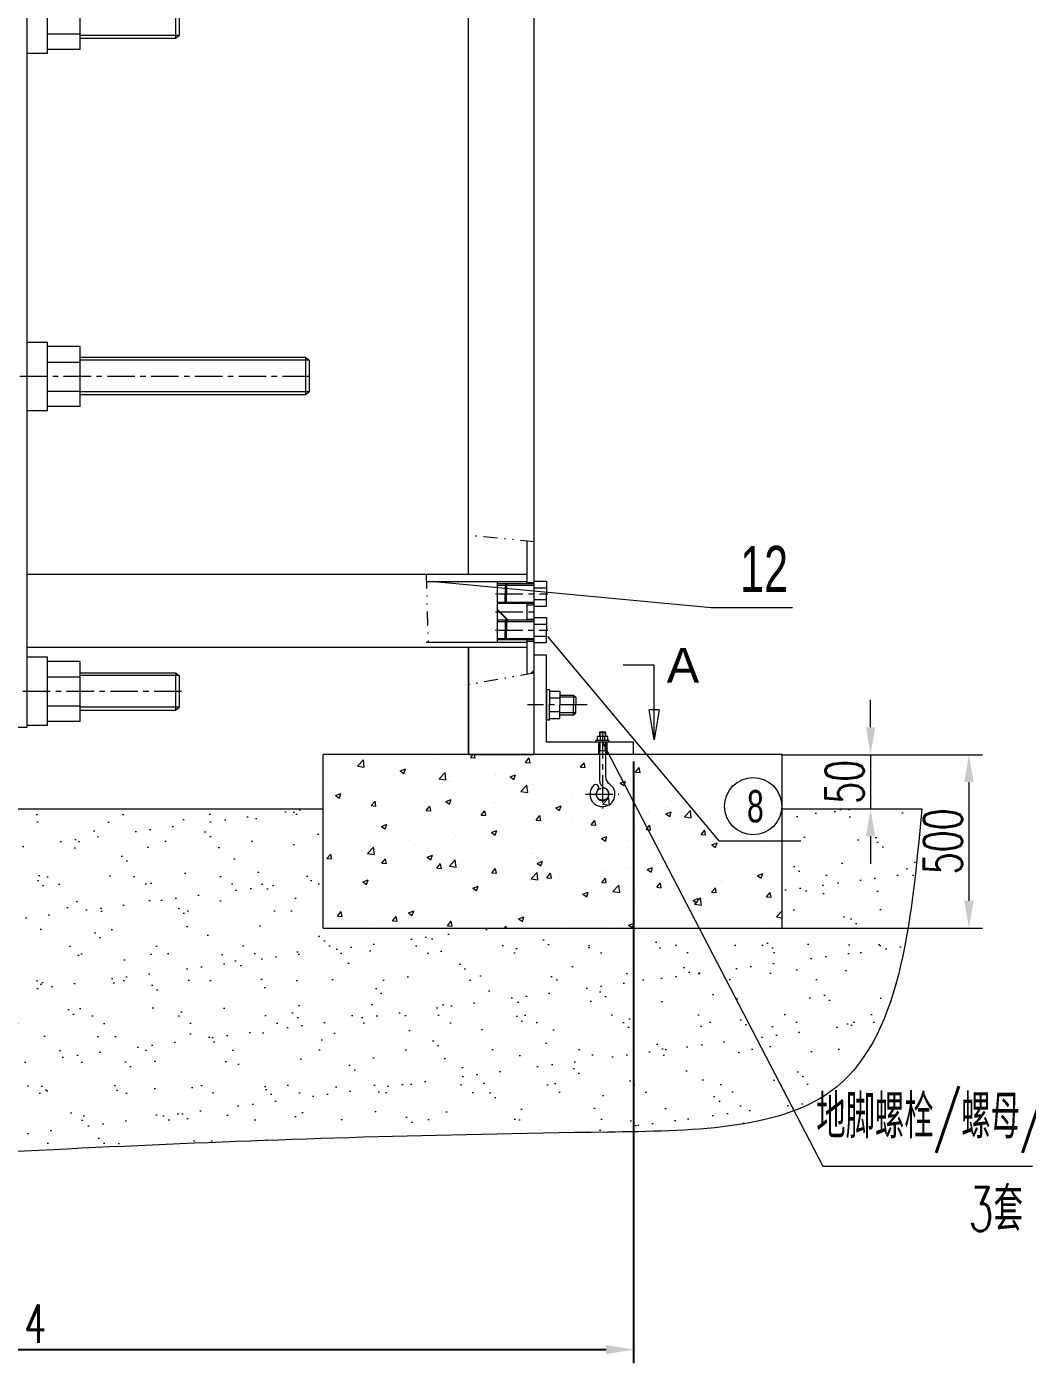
# Model space of a CAD drawing. Header units: millimetres. Extents: x 3251 to 3845, y 1091 to 1511.
# Drawn here: x 3382.7 to 3474.1, y 1253.1 to 1375.2 of the extents above; entities that cross this region are included whole.
import ezdxf

# ---------------------------------------------------------------- set-up
doc = ezdxf.new("R2010")
doc.units = ezdxf.units.MM
doc.linetypes.add('CENTERX2', pattern=[4, 2.5, -0.5, 0.5, -0.5])
doc.linetypes.add('DIVIDE', pattern=[31.75, 12.7, -6.35, 0, -6.35, 0, -6.35])
doc.layers.get('DEFPOINTS').update_dxf_attribs({"lineweight": 18})
for name, color, linetype, lineweight, true_color in [('1', 1, 'Continuous', 18, 0xff0000), ('2', 2, 'Continuous', 18, 0xffff00), ('3', 3, 'CENTERX2', 18, 0x00ff00), ('4', 4, 'DIVIDE', 18, 0x00ffff)]:
    doc.layers.add(name, color=color, linetype=linetype, lineweight=lineweight, true_color=true_color)
doc.styles.add('HZ', font='txt.shx', dxfattribs={"width": 0.67, "bigfont": 'hztxt.shx'})
doc.styles.get("Standard").update_dxf_attribs({"font": 'arial.ttf'})
doc.dimstyles.new('STANDARD$0', dxfattribs={"dimtxt": 3.5, "dimasz": 2.5, "dimexe": 1.25, "dimexo": 0.625, "dimtad": 1, "dimdec": 4, "dimdsep": 46, "dimtxsty": 'HZ', "dimcen": 2.5, "dimdle": 5, "dimadec": 0, "dimazin": 0, "dimtfac": 1, "dimtmove": 0, "dimatfit": 3, "dimfxl": 0, "dimtolj": 1, "dimlwd": -1, "dimlwe": -1, "dimarcsym": 0})
pattern_1 = [(37.5, (1346.39, 657.3758), (-0.160003, 4.8941324), [0, -3.8608, 0, -4.318, 0, -4.1275]), (7.5, (1346.39, 657.376), (4.495233, 7.168251), [0, -2.0828, 0, -3.4798, 0, -1.3335]), (327.5, (1343.266, 657.3758), (7.909924, 0.014372), [0, -1.27, 0, -4.572, 0, -5.969]), (317.5, (1343.266, 657.376), (7.635565, 2.229293), [0, -0.635, 0, -2.9972, 0, -3.429])]

# ---------------------------------------------------------------- blocks, each defined once
blk = doc.blocks.new('*D30')
at = {"layer": '2', "color": 2, "transparency": 16777216}
for p, q in [((3459.76, 1311.15), (3459.76, 1313.65)), ((3451.69, 1308.65), (3461.01, 1308.65)), ((3459.76, 1308.65), (3459.76, 1303.69)), ((3451.69, 1303.69), (3461.01, 1303.69)), ((3459.76, 1301.19), (3459.76, 1298.69))]:
    blk.add_line(p, q, dxfattribs=at)
for points in [[(3459.35, 1311.15), (3460.18, 1311.15), (3459.76, 1308.65)], [(3459.35, 1301.19), (3460.18, 1301.19), (3459.76, 1303.69)]]:
    blk.add_solid(points, dxfattribs=at)
at = {"layer": 'DEFPOINTS', "color": 0, "transparency": 16777216}
for p in [(3451.69, 1308.65), (3451.69, 1303.69), (3459.76, 1303.69)]:
    blk.add_point(p, dxfattribs=at)
at = {"layer": '2', "color": 2, "transparency": 16777216, "insert": (3457.39, 1306.17), "char_height": 3.5, "attachment_point": 5, "rotation": 90, "style": 'HZ'}
blk.add_mtext('\\A1;50', dxfattribs=at)
blk = doc.blocks.new('*D31')
at = {"layer": '2', "color": 2, "transparency": 16777216}
for p, q in [((3451.69, 1308.65), (3470, 1308.65)), ((3468.75, 1306.15), (3468.75, 1295.31)), ((3451.69, 1292.81), (3470, 1292.81))]:
    blk.add_line(p, q, dxfattribs=at)
for points in [[(3468.33, 1306.15), (3469.17, 1306.15), (3468.75, 1308.65)], [(3468.33, 1295.31), (3469.17, 1295.31), (3468.75, 1292.81)]]:
    blk.add_solid(points, dxfattribs=at)
at = {"layer": 'DEFPOINTS', "color": 0, "transparency": 16777216}
for p in [(3451.69, 1308.65), (3451.69, 1292.81), (3468.75, 1292.81)]:
    blk.add_point(p, dxfattribs=at)
at = {"layer": '2', "color": 2, "transparency": 16777216, "insert": (3466.37, 1300.73), "char_height": 3.5, "attachment_point": 5, "rotation": 90, "style": 'HZ'}
blk.add_mtext('\\A1;500', dxfattribs=at)
blk = doc.blocks.new('_CLOSED')
at = {"color": 0, "linetype": 'ByBlock', "lineweight": -2}
for p, q in [((-1, 0.166667), (0, 0)), ((-1, 0.166667), (-1, -0.166667)), ((0, 0), (-1, -0.166667)), ((0, 0), (-1, 0))]:
    blk.add_line(p, q, dxfattribs=at)
blk = doc.blocks.new('*D56')
at = {"color": 0, "transparency": 16777216}
for p, q in [((3438.1, 1308.03), (3438.1, 1253.05)), ((3322.73, 1260.8), (3322.73, 1253.05)), ((3325.23, 1254.3), (3435.6, 1254.3))]:
    blk.add_line(p, q, dxfattribs=at)
for points in [[(3325.23, 1254.72), (3325.23, 1253.88), (3322.73, 1254.3)], [(3435.6, 1254.72), (3435.6, 1253.88), (3438.1, 1254.3)]]:
    blk.add_solid(points, dxfattribs=at)
at = {"layer": 'DEFPOINTS', "color": 0, "transparency": 16777216}
for p in [(3438.1, 1308.65), (3322.73, 1261.42), (3438.1, 1254.3)]:
    blk.add_point(p, dxfattribs=at)
at = {"color": 0, "transparency": 16777216, "insert": (3380.42, 1256.68), "char_height": 3.5, "attachment_point": 5, "style": 'HZ'}
blk.add_mtext('\\A1;1114', dxfattribs=at)

msp = doc.modelspace()

# ---------------------------------------------------------------- hatches: boundary and pattern name
at = {"ltscale": 0.25}
h = msp.add_hatch(dxfattribs=at)
h.set_pattern_fill('ANSI31', color=256, scale=4.2, style=0)
h.set_pattern_definition([(45, (3128.39, 657.376), (-9.42927, 9.42927), [])])
h.paths.add_polyline_path([(3429.03228, 1328.09678), (3428.34435, 1328.16476), (3428.34435, 1324.36632), (3429.03228, 1324.36632)], flags=0)
h.paths.add_polyline_path([(3429.03228, 1319.0256), (3428.34435, 1319.0256), (3428.34435, 1315.98652), (3429.03228, 1316.10836), (3429.03228, 1317.72546)], flags=0)
h = msp.add_hatch(dxfattribs=at)
h.set_pattern_fill('ANSI31', color=256, scale=4.2, angle=90, style=0)
h.set_pattern_definition([(135, (3128.39, 657.376), (-9.42927, -9.42927), [])])
h.paths.add_polyline_path([(3428.34435, 1324.26544), (3428.34435, 1324.46502), (3425.64795, 1324.46502), (3425.64795, 1324.26544), (3426.49782, 1324.26544)], flags=0)
h.paths.add_polyline_path([(3425.64795, 1324.26544), (3425.64795, 1324.13881), (3426.36136, 1324.13881), (3426.49782, 1324.26544)], flags=0)
h.paths.add_polyline_path([(3426.49782, 1322.44953), (3426.36136, 1322.57616), (3425.64795, 1322.57616), (3425.64795, 1322.44953)], flags=0)
h.paths.add_polyline_path([(3426.49782, 1322.44953), (3425.64795, 1322.44953), (3425.64795, 1321.69596), (3428.34435, 1321.69596), (3428.34435, 1322.21817), (3427.47847, 1322.44953)], flags=0)
h.paths.add_polyline_path([(3425.64795, 1321.69596), (3425.64795, 1320.9424), (3426.49782, 1320.9424), (3428.34435, 1320.9424), (3428.34435, 1321.69596)], flags=0)
h.paths.add_polyline_path([(3426.36136, 1320.81577), (3426.49782, 1320.9424), (3425.64795, 1320.9424), (3425.64795, 1320.81577)], flags=0)
h.paths.add_polyline_path([(3426.49782, 1319.12649), (3426.36136, 1319.25312), (3425.64795, 1319.25312), (3425.64795, 1319.12649)], flags=0)
h.paths.add_polyline_path([(3428.34435, 1318.9269), (3428.34435, 1319.12649), (3426.49782, 1319.12649), (3425.64795, 1319.12649), (3425.64795, 1318.9269)], flags=0)
at = {"layer": '2'}
h = msp.add_hatch(dxfattribs=at)
h.set_pattern_fill('AR-SAND', color=256, scale=0.1, style=0)
h.set_pattern_definition(pattern_1)
edge = h.paths.add_edge_path(flags=0)
edge.add_spline(control_points=[(3300.73021, 1303.68808), (3298.18151, 1294.83687), (3290.202, 1267.1254), (3370.76864, 1271.86016), (3407.77133, 1273.94421), (3447.97768, 1274.30253), (3452.77131, 1276.11649)], knot_values=[0, 0, 0, 0, 24.206218146, 75.785082964, 166.21556934, 183.086751471, 183.086751471, 183.086751471, 183.086751471], weights=[1, 1, 1, 1, 1, 1, 1], degree=3, periodic=0)
edge.add_line((3452.77131, 1276.11649), (3444.0921, 1292.81384))
edge.add_line((3444.0921, 1292.81384), (3409.73688, 1292.81384))
edge.add_line((3409.73688, 1292.81384), (3409.73688, 1303.68808))
edge.add_line((3409.73688, 1303.68808), (3353.64161, 1303.68808))
edge.add_line((3353.64161, 1303.68808), (3353.64161, 1292.81384))
edge.add_line((3353.64161, 1292.81384), (3311.68841, 1292.81384))
edge.add_line((3311.68841, 1292.81384), (3311.68841, 1303.68808))
edge.add_line((3311.68841, 1303.68808), (3300.73021, 1303.68808))
h = msp.add_hatch(dxfattribs=at)
h.set_pattern_fill('AR-SAND', color=256, scale=0.1, style=0)
h.set_pattern_definition(pattern_1)
edge = h.paths.add_edge_path(flags=0)
edge.add_spline(control_points=[(3452.77131, 1276.11649), (3453.98838, 1276.57705), (3462.34161, 1280.86246), (3463.46359, 1293.09424), (3464.43532, 1303.68808)], knot_values=[0, 0, 0, 0, 4.242408219, 31.681497009, 31.681497009, 31.681497009, 31.681497009], weights=[1, 1, 1, 1, 1], degree=3, periodic=0)
edge.add_line((3464.43532, 1303.68808), (3452.51841, 1303.68808))
edge.add_arc((3450.03164, 1304.51012), 2.61912, 309.2868787, 341.7078902, ccw=False)
edge.add_line((3451.69008, 1302.48296), (3451.69008, 1292.81384))
edge.add_line((3451.69008, 1292.81384), (3444.0921, 1292.81384))
edge.add_line((3444.0921, 1292.81384), (3452.77131, 1276.11649))

# ---------------------------------------------------------------- linework, layer by layer
at = {"layer": '1', "ltscale": 0.25}
for p, q in [((3382.65973, 1452.89826), (3382.65973, 1311.17346)), ((3423.02208, 1325.09646), (3423.02208, 1452.89826)), ((3429.03228, 1308.65346), (3429.03228, 1452.89826)), ((3382.65973, 1378.93303), (3382.65973, 1372.69493)), ((3396.2531, 1377.51528), (3396.2531, 1374.11268)), ((3396.5933, 1377.2638), (3396.5933, 1374.36415)), ((3396.2531, 1374.11268), (3396.5933, 1374.36415)), ((3382.65973, 1346.30767), (3382.65973, 1340.06957)), ((3408.12135, 1344.95067), (3408.12135, 1341.54807)), ((3408.12135, 1344.95067), (3408.46155, 1344.6992)), ((3408.46155, 1344.6992), (3408.46155, 1341.79955)), ((3408.46155, 1344.63845), (3408.46155, 1341.79955)), ((3408.12135, 1341.54807), (3408.46155, 1341.79955)), ((3428.34435, 1328.16476), (3428.34435, 1324.26544)), ((3428.34435, 1325.09646), (3382.65973, 1325.09646)), ((3419.16221, 1324.46502), (3428.34435, 1324.46502)), ((3425.64795, 1324.46502), (3425.64795, 1318.9269)), ((3425.64795, 1324.13881), (3426.36136, 1324.13881)), ((3426.49782, 1324.26544), (3426.36136, 1324.13881)), ((3426.36136, 1324.13881), (3426.36136, 1323.35748)), ((3426.49782, 1324.26544), (3426.49782, 1323.35748)), ((3429.03228, 1324.26544), (3426.49782, 1324.26544)), ((3428.34435, 1324.36632), (3429.03228, 1324.36632)), ((3429.03228, 1324.49262), (3430.1527, 1324.49262)), ((3429.03228, 1323.90067), (3430.1527, 1323.90067)), ((3430.1527, 1324.49262), (3430.1527, 1323.35748)), ((3425.64795, 1322.57616), (3426.35539, 1322.57616)), ((3426.36136, 1322.57616), (3426.36136, 1323.35748)), ((3426.49782, 1322.44953), (3426.36136, 1322.57616)), ((3426.49782, 1322.44953), (3426.49782, 1323.35748)), ((3429.03228, 1322.44953), (3426.49782, 1322.44953)), ((3428.34435, 1322.44953), (3428.34435, 1320.9424)), ((3429.03228, 1322.8143), (3430.1527, 1322.8143)), ((3430.1527, 1322.22235), (3430.1527, 1323.35748)), ((3428.34435, 1322.34864), (3429.03228, 1322.34864)), ((3429.03228, 1322.22235), (3430.1527, 1322.22235)), ((3429.03228, 1321.16958), (3430.1527, 1321.16958)), ((3430.1527, 1321.16958), (3430.1527, 1320.03444)), ((3425.64795, 1320.81577), (3426.36136, 1320.81577)), ((3426.49782, 1320.9424), (3426.36136, 1320.81577)), ((3426.36136, 1320.81577), (3426.36136, 1320.03444)), ((3426.36136, 1319.25312), (3426.36136, 1320.03444)), ((3429.03228, 1320.9424), (3426.49782, 1320.9424)), ((3426.49782, 1320.9424), (3426.49782, 1320.03444)), ((3426.49782, 1319.12649), (3426.49782, 1320.03444)), ((3428.34435, 1321.04328), (3429.03228, 1321.04328)), ((3429.03228, 1320.57763), (3430.1527, 1320.57763)), ((3430.1527, 1318.89931), (3430.1527, 1320.03444)), ((3419.16221, 1318.9269), (3428.34435, 1318.9269)), ((3425.64795, 1319.25312), (3426.36136, 1319.25312)), ((3426.49782, 1319.12649), (3426.36136, 1319.25312)), ((3429.03228, 1319.12649), (3426.49782, 1319.12649)), ((3428.34435, 1319.12649), (3428.34435, 1315.98652)), ((3428.34435, 1319.0256), (3429.03228, 1319.0256)), ((3429.03228, 1319.49126), (3430.1527, 1319.49126)), ((3429.03228, 1318.89931), (3430.1527, 1318.89931)), ((3428.34435, 1318.43256), (3382.65973, 1318.43256)), ((3382.65973, 1317.54995), (3382.65973, 1311.31185)), ((3423.02208, 1308.65346), (3423.02208, 1318.43256)), ((3423.02208, 1318.43256), (3423.02208, 1308.65346)), ((3396.2531, 1316.1322), (3396.2531, 1312.7296)), ((3396.2531, 1316.1322), (3396.5933, 1315.88072)), ((3396.5933, 1315.88072), (3396.5933, 1312.98107)), ((3430.16628, 1314.57464), (3430.16628, 1311.80428)), ((3430.4343, 1314.57464), (3430.16628, 1314.57464)), ((3430.4343, 1314.57464), (3430.4343, 1313.18946)), ((3430.4343, 1314.43742), (3431.37875, 1314.43742)), ((3431.37875, 1314.43742), (3431.37875, 1313.18946)), ((3431.37875, 1314.09552), (3432.61567, 1314.09552)), ((3432.61567, 1314.09552), (3432.61567, 1313.18946)), ((3432.61567, 1314.09552), (3432.82517, 1313.89488)), ((3432.82517, 1313.89488), (3432.82517, 1313.18946)), ((3396.2531, 1312.7296), (3396.5933, 1312.98107)), ((3431.37875, 1313.81344), (3430.4343, 1313.81344)), ((3430.4343, 1311.80428), (3430.4343, 1313.18946)), ((3431.37875, 1311.94149), (3431.37875, 1313.18946)), ((3431.37875, 1311.94149), (3431.37875, 1313.18946)), ((3432.61567, 1312.28339), (3432.61567, 1313.18946)), ((3432.82517, 1312.48403), (3432.82517, 1313.18946)), ((3430.4343, 1311.80428), (3430.16628, 1311.80428)), ((3431.37875, 1312.56547), (3430.4343, 1312.56547)), ((3430.4343, 1311.94149), (3431.37875, 1311.94149)), ((3431.37875, 1312.28339), (3432.61567, 1312.28339)), ((3432.61567, 1312.28339), (3432.82517, 1312.48403)), ((3376.98973, 1311.17346), (3382.65973, 1311.17346)), ((3423.02208, 1308.65346), (3429.03228, 1308.65346))]:
    msp.add_line(p, q, dxfattribs=at)
at = {"layer": '1'}
for p, q in [((3384.55007, 1372.69493), (3384.55007, 1378.93303)), ((3387.52734, 1373.07299), (3387.52734, 1378.55496)), ((3384.55007, 1374.49074), (3387.52734, 1374.49074)), ((3387.52734, 1374.11268), (3396.2531, 1374.11268)), ((3384.55007, 1372.69493), (3382.65973, 1372.69493)), ((3387.52734, 1373.07299), (3384.55007, 1373.07299)), ((3384.55007, 1346.30767), (3382.65973, 1346.30767)), ((3384.55007, 1340.06957), (3384.55007, 1346.30767)), ((3387.52734, 1345.9296), (3384.55007, 1345.9296)), ((3387.52734, 1340.44764), (3387.52734, 1345.9296)), ((3384.55007, 1344.51185), (3387.52734, 1344.51185)), ((3387.52734, 1344.95067), (3408.12135, 1344.95067)), ((3384.55007, 1341.86539), (3387.52734, 1341.86539)), ((3387.52734, 1341.54807), (3408.12135, 1341.54807)), ((3384.55007, 1340.06957), (3382.65973, 1340.06957)), ((3387.52734, 1340.44764), (3384.55007, 1340.44764)), ((3384.55007, 1317.54995), (3382.65973, 1317.54995)), ((3384.55007, 1311.31185), (3384.55007, 1317.54995)), ((3387.52734, 1317.17188), (3384.55007, 1317.17188)), ((3387.52734, 1311.68992), (3387.52734, 1317.17188)), ((3384.55007, 1315.75413), (3387.52734, 1315.75413)), ((3387.52734, 1316.1322), (3396.2531, 1316.1322)), ((3384.55007, 1313.10767), (3387.52734, 1313.10767)), ((3387.52734, 1312.7296), (3396.2531, 1312.7296)), ((3387.52734, 1311.68992), (3384.55007, 1311.68992)), ((3384.55007, 1311.31185), (3382.65973, 1311.31185)), ((3434.99208, 1310.68124), (3435.03828, 1310.72744)), ((3434.99208, 1310.68124), (3434.99208, 1310.32176)), ((3434.99208, 1310.68124), (3435.54648, 1310.68124)), ((3435.03828, 1310.72744), (3435.50028, 1310.72744)), ((3435.54648, 1310.68124), (3435.50028, 1310.72744)), ((3435.54648, 1310.68124), (3435.54648, 1310.32176)), ((3434.68462, 1309.98556), (3435.85395, 1309.98556)), ((3434.68462, 1309.78746), (3434.68462, 1309.98556)), ((3434.99208, 1309.78746), (3434.99208, 1306.32966)), ((3435.54648, 1309.78746), (3435.54648, 1306.65877)), ((3435.85395, 1309.78746), (3435.85395, 1309.98556))]:
    msp.add_line(p, q, dxfattribs=at)
at = {"layer": '1', "ltscale": 200}
for p, q in [((3430.16628, 1317.72546), (3429.03228, 1317.72546)), ((3429.03228, 1308.65346), (3429.03228, 1317.72546)), ((3430.16628, 1309.78746), (3430.16628, 1317.72546)), ((3438.10428, 1309.78746), (3430.16628, 1309.78746)), ((3438.10428, 1308.65346), (3438.10428, 1309.78746)), ((3438.10428, 1308.65346), (3429.03228, 1308.65346))]:
    msp.add_line(p, q, dxfattribs=at)
at = {"layer": '1', "ltscale": 0.1}
for p, q in [((3434.80031, 1309.98855), (3434.80031, 1310.32176)), ((3435.76412, 1310.32176), (3434.80031, 1310.32176)), ((3435.08898, 1309.98855), (3435.08898, 1310.32176)), ((3435.47544, 1309.98855), (3435.47544, 1310.32176)), ((3435.76412, 1309.98556), (3435.76412, 1310.32176)), ((3434.90621, 1309.78746), (3434.90621, 1308.65346)), ((3435.67087, 1309.78746), (3435.67087, 1308.65346))]:
    msp.add_line(p, q, dxfattribs=at)
at = {"layer": '1', "lineweight": 0}
for p, q in [((3434.99208, 1309.02897), (3435.54648, 1309.02897)), ((3409.73688, 1292.81384), (3409.73688, 1308.65346)), ((3451.69008, 1308.65346), (3409.73688, 1308.65346)), ((3451.69008, 1292.81384), (3451.69008, 1308.65346)), ((3353.64161, 1303.68808), (3409.73688, 1303.68808)), ((3451.69008, 1303.68808), (3464.43532, 1303.68808)), ((3409.73688, 1292.81384), (3451.69008, 1292.81384))]:
    msp.add_line(p, q, dxfattribs=at)
at = {"layer": '1'}
for centre, radius, start, end in [((3436.35498, 1306.65877), 0.8085, 180, 236.1390686), ((3435.26928, 1305.0407), 1.14007, 136.2364017, 56.1390686), ((3434.64612, 1305.63753), 0.2772, 316.2364017, 136.2364017), ((3435.26928, 1305.0407), 0.58567, 136.2364017, 67.5989023), ((3435.80058, 1306.32966), 0.8085, 180, 247.5989023)]:
    msp.add_arc(centre, radius, start, end, dxfattribs=at)
at = {"layer": '2', "ltscale": 0.25}
for p, q in [((3396.5933, 1374.36415), (3387.52734, 1374.36415)), ((3408.46155, 1344.6992), (3387.52734, 1344.6992)), ((3408.46155, 1341.79955), (3387.52734, 1341.79955)), ((3426.49782, 1324.26544), (3425.64795, 1324.26544)), ((3426.36136, 1324.13881), (3429.03228, 1324.13881)), ((3426.49782, 1322.44953), (3425.64795, 1322.44953)), ((3426.36136, 1322.57616), (3429.03228, 1322.57616)), ((3426.49782, 1320.9424), (3425.64795, 1320.9424)), ((3426.36136, 1320.81577), (3429.03228, 1320.81577)), ((3426.49782, 1319.12649), (3425.64795, 1319.12649)), ((3426.36136, 1319.25312), (3429.03228, 1319.25312)), ((3396.5933, 1315.88072), (3387.52734, 1315.88072)), ((3432.82517, 1313.89488), (3431.37875, 1313.89488)), ((3396.5933, 1312.98107), (3387.52734, 1312.98107)), ((3432.82517, 1312.48403), (3431.37875, 1312.48403))]:
    msp.add_line(p, q, dxfattribs=at)
at = {"layer": '2', "ltscale": 0.5}
for p, q in [((3419.91578, 1324.47024), (3445.19165, 1322.08686)), ((3445.19165, 1322.08686), (3452.61557, 1322.08686)), ((3445.9169, 1300.77464), (3430.27719, 1319.4309)), ((3445.9169, 1300.77464), (3453.38702, 1300.77464))]:
    msp.add_line(p, q, dxfattribs=at)
at = {"layer": '2'}
for p, q in [((3435.03828, 1310.72744), (3435.03828, 1310.32176)), ((3435.50028, 1310.72744), (3435.50028, 1310.32176)), ((3435.03828, 1309.78746), (3435.03828, 1309.02897)), ((3435.26928, 1309.78746), (3455.39902, 1271.06122)), ((3435.50028, 1309.78746), (3435.50028, 1309.02897)), ((3412.87582, 1307.60367), (3413.42104, 1308.1719)), ((3413.49742, 1307.50531), (3413.42008, 1308.1701)), ((3414.07413, 1307.79832), (3414.07413, 1307.79832)), ((3418.49498, 1308.38034), (3418.49498, 1308.38034)), ((3420.24736, 1308.61104), (3420.24736, 1308.61104)), ((3421.89996, 1307.99176), (3421.89996, 1307.99176)), ((3423.21512, 1308.38348), (3423.44166, 1308.65346)), ((3423.21512, 1308.38348), (3423.63352, 1308.34687)), ((3423.63261, 1308.34449), (3423.57562, 1308.65346)), ((3425.49402, 1308.48463), (3425.49402, 1308.48463)), ((3428.23594, 1307.94421), (3428.57341, 1308.34639)), ((3428.23594, 1307.94421), (3428.65435, 1307.90761)), ((3428.65343, 1307.90522), (3428.57249, 1308.344)), ((3433.03183, 1308.65346), (3433.05545, 1308.63752)), ((3433.05453, 1308.63514), (3433.06067, 1308.65346)), ((3433.25677, 1307.50495), (3433.59423, 1307.90712)), ((3433.67425, 1307.46595), (3433.59331, 1307.90473)), ((3433.6453, 1308.33664), (3433.6453, 1308.33664)), ((3434.3022, 1307.94295), (3434.3022, 1307.94295)), ((3436.05458, 1308.17366), (3436.05458, 1308.17366)), ((3438.70571, 1308.52269), (3438.70571, 1308.52269)), ((3439.71016, 1308.06834), (3439.71016, 1308.06834)), ((3409.67062, 1307.21859), (3409.67062, 1307.21859)), ((3410.16397, 1306.7014), (3410.16397, 1306.7014)), ((3411.13445, 1306.52592), (3411.13445, 1306.52592)), ((3411.423, 1307.4493), (3411.423, 1307.4493)), ((3412.87582, 1307.60367), (3413.49838, 1307.50711)), ((3413.90072, 1306.54351), (3413.90072, 1306.54351)), ((3414.72851, 1307.01879), (3414.72851, 1307.01879)), ((3416.76579, 1307.17528), (3417.25592, 1307.36342)), ((3416.76579, 1307.17528), (3417.11399, 1306.94042)), ((3417.11306, 1306.93805), (3417.255, 1307.36105)), ((3418.26425, 1307.46692), (3418.26425, 1307.46692)), ((3420.34651, 1306.44503), (3420.89173, 1307.01327)), ((3420.96811, 1306.34667), (3420.89077, 1307.01146)), ((3425.47785, 1306.7812), (3425.47785, 1306.7812)), ((3425.48069, 1306.93517), (3425.48069, 1306.93517)), ((3426.8257, 1306.61467), (3427.31583, 1306.80281)), ((3426.8257, 1306.61467), (3427.17389, 1306.37981)), ((3427.17297, 1306.37743), (3427.3149, 1306.80043)), ((3427.23023, 1307.01191), (3427.23023, 1307.01191)), ((3428.94465, 1306.6025), (3428.94465, 1306.6025)), ((3429.56299, 1307.63591), (3429.56299, 1307.63591)), ((3429.88135, 1307.36094), (3429.88135, 1307.36094)), ((3432.58035, 1307.12734), (3432.58035, 1307.12734)), ((3433.25676, 1307.50495), (3433.67517, 1307.46834)), ((3435.3226, 1306.79967), (3435.3226, 1306.79967)), ((3436.17441, 1307.62021), (3436.17441, 1307.62021)), ((3438.27759, 1307.06568), (3438.61505, 1307.46786)), ((3438.27759, 1307.06568), (3438.69599, 1307.02908)), ((3438.69507, 1307.02668), (3438.61413, 1307.46546)), ((3439.40491, 1307.50041), (3439.40491, 1307.50041)), ((3411.6399, 1305.76112), (3411.6399, 1305.76112)), ((3415.37666, 1305.60324), (3415.37666, 1305.60324)), ((3416.65349, 1305.61946), (3416.65349, 1305.61946)), ((3417.31608, 1305.5337), (3417.31608, 1305.5337)), ((3417.63748, 1306.38563), (3417.63748, 1306.38563)), ((3418.40587, 1305.85016), (3418.40587, 1305.85016)), ((3419.11342, 1305.44535), (3419.11342, 1305.44535)), ((3420.34651, 1306.44503), (3420.96907, 1306.34848)), ((3421.057, 1306.19919), (3421.057, 1306.19919)), ((3421.37424, 1306.22774), (3421.37424, 1306.22774)), ((3421.39839, 1306.23444), (3421.39839, 1306.23444)), ((3421.81484, 1305.6615), (3421.81484, 1305.6615)), ((3422.85017, 1305.28747), (3422.85017, 1305.28747)), ((3425.111, 1306.06986), (3425.111, 1306.06986)), ((3425.4089, 1306.15437), (3425.4089, 1306.15437)), ((3427.158, 1305.3982), (3427.158, 1305.3982)), ((3427.8172, 1305.2864), (3428.36242, 1305.85464)), ((3427.8172, 1305.2864), (3428.43975, 1305.18985)), ((3428.43879, 1305.18803), (3428.36146, 1305.85282)), ((3428.84775, 1305.91197), (3428.84775, 1305.91197)), ((3431.2403, 1306.09894), (3431.2403, 1306.09894)), ((3432.58451, 1305.75409), (3432.58451, 1305.75409)), ((3434.21309, 1305.41278), (3434.21309, 1305.41278)), ((3436.08929, 1305.28995), (3436.08929, 1305.28995)), ((3436.32127, 1305.59621), (3436.32127, 1305.59621)), ((3436.86422, 1305.7618), (3436.86422, 1305.7618)), ((3436.8856, 1306.05405), (3437.37573, 1306.2422)), ((3436.8856, 1306.05405), (3437.2338, 1305.81919)), ((3437.23287, 1305.8168), (3437.37481, 1306.23981)), ((3439.62504, 1305.73808), (3439.62504, 1305.73808)), ((3440.05802, 1305.43832), (3440.05802, 1305.43832)), ((3409.58152, 1304.68841), (3409.58152, 1304.68841)), ((3410.88423, 1304.91756), (3411.37436, 1305.10571)), ((3410.88423, 1304.91756), (3411.23243, 1304.6827)), ((3411.04933, 1304.19566), (3411.04933, 1304.19566)), ((3411.2315, 1304.68033), (3411.37344, 1305.10334)), ((3412.23264, 1305.03744), (3412.23264, 1305.03744)), ((3413.23378, 1304.83297), (3413.23378, 1304.83297)), ((3414.14474, 1303.99666), (3414.4822, 1304.39884)), ((3414.56222, 1303.95768), (3414.48129, 1304.39646)), ((3414.64339, 1304.68853), (3414.64339, 1304.68853)), ((3418.17914, 1305.13666), (3418.17914, 1305.13666)), ((3420.94414, 1304.35695), (3421.43427, 1304.54509)), ((3420.94414, 1304.35695), (3421.29234, 1304.12209)), ((3421.29141, 1304.11971), (3421.43334, 1304.54272)), ((3423.07569, 1304.69747), (3423.07569, 1304.69747)), ((3425.38874, 1304.25103), (3425.38874, 1304.25103)), ((3426.58693, 1305.12958), (3426.58693, 1305.12958)), ((3428.03986, 1304.60005), (3428.03986, 1304.60005)), ((3428.85953, 1304.27225), (3428.85953, 1304.27225)), ((3430.32369, 1304.9717), (3430.32369, 1304.9717)), ((3432.46072, 1305.18207), (3432.46072, 1305.18207)), ((3432.49524, 1304.79708), (3432.49524, 1304.79708)), ((3434.06045, 1304.81382), (3434.06045, 1304.81382)), ((3435.28788, 1304.12777), (3435.8331, 1304.696)), ((3435.28788, 1304.12777), (3435.91044, 1304.03121)), ((3435.90948, 1304.02939), (3435.83214, 1304.69418)), ((3437.7972, 1304.65593), (3437.7972, 1304.65593)), ((3437.99597, 1304.34998), (3437.99597, 1304.34998)), ((3441.53396, 1304.49805), (3441.53396, 1304.49805)), ((3442.07827, 1305.05072), (3442.07827, 1305.05072)), ((3412.50806, 1302.98535), (3412.50806, 1302.98535)), ((3414.14474, 1303.99666), (3414.56314, 1303.96006)), ((3414.81201, 1302.85857), (3414.81201, 1302.85857)), ((3414.91109, 1303.296), (3414.91109, 1303.296)), ((3416.56438, 1303.08928), (3416.56438, 1303.08928)), ((3418.99339, 1303.99673), (3418.99339, 1303.99673)), ((3419.16556, 1303.5574), (3419.50302, 1303.95957)), ((3419.16556, 1303.5574), (3419.58396, 1303.52079)), ((3419.21551, 1303.43831), (3419.21551, 1303.43831)), ((3419.58304, 1303.51841), (3419.50211, 1303.95719)), ((3421.72972, 1303.33124), (3421.72972, 1303.33124)), ((3423.63636, 1304.02032), (3423.63636, 1304.02032)), ((3424.18638, 1303.11813), (3424.52385, 1303.52031)), ((3424.18638, 1303.11813), (3424.60478, 1303.08153)), ((3424.60386, 1303.07914), (3424.52293, 1303.51792)), ((3425.32378, 1303.82412), (3425.32378, 1303.82412)), ((3429.2072, 1302.67887), (3429.54467, 1303.08104)), ((3429.62469, 1302.63987), (3429.54375, 1303.07865)), ((3429.83136, 1302.94851), (3429.83136, 1302.94851)), ((3431.00405, 1303.79633), (3431.49418, 1303.98448)), ((3431.00405, 1303.79633), (3431.35224, 1303.56147)), ((3431.35131, 1303.55909), (3431.49325, 1303.98209)), ((3433.91367, 1303.64925), (3433.91367, 1303.64925)), ((3435.02273, 1303.00092), (3435.02273, 1303.00092)), ((3436.00417, 1302.9597), (3436.00417, 1302.9597)), ((3439.44358, 1303.58294), (3439.44358, 1303.58294)), ((3439.53992, 1303.40783), (3439.53992, 1303.40783)), ((3441.06395, 1303.23572), (3441.55408, 1303.42386)), ((3441.06395, 1303.23572), (3441.41215, 1303.00086)), ((3441.19596, 1303.81364), (3441.19596, 1303.81364)), ((3441.41122, 1302.99847), (3441.55315, 1303.42147)), ((3442.75857, 1302.96913), (3443.30379, 1303.53737)), ((3442.75857, 1302.96913), (3443.38113, 1302.87258)), ((3443.17563, 1303.93266), (3443.17563, 1303.93266)), ((3443.38017, 1302.87076), (3443.30283, 1303.53555)), ((3410.39115, 1302.27656), (3410.39115, 1302.27656)), ((3410.82878, 1302.59526), (3410.82878, 1302.59526)), ((3410.96421, 1301.8654), (3410.96421, 1301.8654)), ((3414.55827, 1302.35828), (3414.55827, 1302.35828)), ((3415.06258, 1302.09923), (3415.55271, 1302.28737)), ((3415.06258, 1302.09923), (3415.41078, 1301.86437)), ((3415.40985, 1301.862), (3415.55178, 1302.285)), ((3416.24482, 1302.82746), (3416.24482, 1302.82746)), ((3418.09402, 1302.80641), (3418.09402, 1302.80641)), ((3419.98158, 1302.66958), (3419.98158, 1302.66958)), ((3423.71833, 1302.5117), (3423.71833, 1302.5117)), ((3425.12249, 1301.53862), (3425.61262, 1301.72676)), ((3425.46976, 1301.30138), (3425.61169, 1301.72438)), ((3425.74906, 1302.24778), (3425.74906, 1302.24778)), ((3426.19838, 1301.83917), (3426.19838, 1301.83917)), ((3427.45509, 1302.35381), (3427.45509, 1302.35381)), ((3428.77441, 1301.94199), (3428.77441, 1301.94199)), ((3429.2072, 1302.67887), (3429.6256, 1302.64226)), ((3430.61923, 1302.42119), (3430.61923, 1302.42119)), ((3431.19185, 1302.19593), (3431.19185, 1302.19593)), ((3432.37161, 1302.65189), (3432.37161, 1302.65189)), ((3432.41012, 1302.46682), (3432.41012, 1302.46682)), ((3434.22802, 1302.2396), (3434.56549, 1302.64178)), ((3434.22802, 1302.2396), (3434.64643, 1302.203)), ((3434.64551, 1302.2006), (3434.56457, 1302.63938)), ((3434.92861, 1302.03804), (3434.92861, 1302.03804)), ((3438.66536, 1301.88016), (3438.66536, 1301.88016)), ((3439.24885, 1301.80034), (3439.58631, 1302.20251)), ((3439.24885, 1301.80034), (3439.66725, 1301.76373)), ((3439.66633, 1301.76133), (3439.58539, 1302.20011)), ((3442.40212, 1301.72228), (3442.40212, 1301.72228)), ((3444.26967, 1301.36107), (3444.60713, 1301.76325)), ((3444.68715, 1301.32207), (3444.60621, 1301.76084)), ((3417.37402, 1300.67742), (3417.37402, 1300.67742)), ((3417.58445, 1300.84631), (3417.58445, 1300.84631)), ((3418.0089, 1300.47615), (3418.0089, 1300.47615)), ((3421.64461, 1301.00098), (3421.64461, 1301.00098)), ((3421.66676, 1301.54704), (3421.66676, 1301.54704)), ((3421.79487, 1301.25944), (3421.79487, 1301.25944)), ((3423.54725, 1301.49015), (3423.54725, 1301.49015)), ((3425.12249, 1301.53862), (3425.47069, 1301.30376)), ((3425.23866, 1301.49386), (3425.23866, 1301.49386)), ((3435.18239, 1300.978), (3435.67252, 1301.16614)), ((3435.1824, 1300.978), (3435.53059, 1300.74314)), ((3435.52966, 1300.74075), (3435.6716, 1301.16376)), ((3435.91905, 1300.62944), (3435.91905, 1300.62944)), ((3437.6021, 1300.82206), (3437.6021, 1300.82206)), ((3439.35448, 1301.05276), (3439.35448, 1301.05276)), ((3439.4548, 1301.07757), (3439.4548, 1301.07757)), ((3441.78926, 1300.87407), (3441.78926, 1300.87407)), ((3442.0056, 1301.40179), (3442.0056, 1301.40179)), ((3443.09051, 1301.6024), (3443.09051, 1301.6024)), ((3444.26967, 1301.36107), (3444.68807, 1301.32447)), ((3445.2423, 1300.41739), (3445.73243, 1300.60553)), ((3445.2423, 1300.41739), (3445.5905, 1300.18253)), ((3445.58957, 1300.18013), (3445.7315, 1300.60314)), ((3451.63117, 1300.73857), (3451.63117, 1300.73857)), ((3410.09518, 1299.17058), (3410.43264, 1299.57276)), ((3410.09518, 1299.17058), (3410.51358, 1299.13398)), ((3410.51266, 1299.1316), (3410.43172, 1299.57038)), ((3410.87909, 1299.53515), (3410.87909, 1299.53515)), ((3411.14492, 1299.40838), (3411.14492, 1299.40838)), ((3412.97052, 1300.09769), (3412.97052, 1300.09769)), ((3413.50215, 1300.14557), (3413.50215, 1300.14557)), ((3413.80388, 1299.6262), (3414.3491, 1300.19444)), ((3413.80388, 1299.6262), (3414.42643, 1299.52965)), ((3414.42547, 1299.52784), (3414.34813, 1300.19263)), ((3414.47315, 1300.02802), (3414.47315, 1300.02802)), ((3414.7229, 1300.3284), (3414.7229, 1300.3284)), ((3414.88168, 1299.2505), (3414.88168, 1299.2505)), ((3419.24093, 1299.2809), (3419.73106, 1299.46904)), ((3419.24093, 1299.2809), (3419.58913, 1299.04604)), ((3419.5882, 1299.04366), (3419.73013, 1299.46667)), ((3428.68929, 1299.61173), (3428.68929, 1299.61173)), ((3428.77774, 1299.66031), (3428.77774, 1299.66031)), ((3430.53012, 1299.89101), (3430.53012, 1299.89101)), ((3432.325, 1300.13657), (3432.325, 1300.13657)), ((3433.18124, 1300.24004), (3433.18124, 1300.24004)), ((3433.62466, 1299.4726), (3433.62466, 1299.4726)), ((3437.70696, 1300.17334), (3437.70696, 1300.17334)), ((3443.00539, 1299.27215), (3443.00539, 1299.27215)), ((3443.46657, 1299.3371), (3443.46657, 1299.3371)), ((3444.58497, 1299.22292), (3444.58497, 1299.22292)), ((3446.33734, 1299.45363), (3446.33734, 1299.45363)), ((3446.59945, 1299.76502), (3446.59945, 1299.76502)), ((3447.54887, 1300.03784), (3447.54887, 1300.03784)), ((3448.98847, 1299.80265), (3448.98847, 1299.80265)), ((3450.13519, 1300.21315), (3450.13519, 1300.21315)), ((3412.62086, 1298.46811), (3412.62086, 1298.46811)), ((3415.116, 1298.73132), (3415.45346, 1299.13349)), ((3415.116, 1298.73132), (3415.5344, 1298.69471)), ((3415.53348, 1298.69233), (3415.45254, 1299.13111)), ((3416.35761, 1298.31022), (3416.35761, 1298.31022)), ((3417.92378, 1298.14589), (3417.92378, 1298.14589)), ((3418.61843, 1299.09261), (3418.61843, 1299.09261)), ((3419.95339, 1298.49856), (3419.95339, 1298.49856)), ((3420.09437, 1298.15234), (3420.09437, 1298.15234)), ((3420.13682, 1298.29205), (3420.47428, 1298.69423)), ((3420.13682, 1298.29205), (3420.55522, 1298.25545)), ((3420.5543, 1298.25306), (3420.47336, 1298.69184)), ((3421.27456, 1298.46757), (3421.81978, 1299.03581)), ((3421.27456, 1298.46757), (3421.89712, 1298.37102)), ((3421.55949, 1298.67073), (3421.55949, 1298.67073)), ((3421.70577, 1298.72926), (3421.70577, 1298.72926)), ((3421.89615, 1298.36921), (3421.81882, 1299.034)), ((3422.35519, 1298.93473), (3422.35519, 1298.93473)), ((3423.83113, 1297.99445), (3423.83113, 1297.99445)), ((3424.35689, 1299.07829), (3424.35689, 1299.07829)), ((3425.15354, 1299.1636), (3425.15354, 1299.1636)), ((3425.15764, 1297.85279), (3425.4951, 1298.25496)), ((3425.46005, 1298.07113), (3425.46005, 1298.07113)), ((3425.57512, 1297.8138), (3425.49418, 1298.25257)), ((3426.09195, 1298.77685), (3426.09195, 1298.77685)), ((3429.30084, 1298.72028), (3429.79097, 1298.90843)), ((3429.30084, 1298.72028), (3429.64903, 1298.48542)), ((3429.54235, 1298.77187), (3429.54235, 1298.77187)), ((3429.6481, 1298.48304), (3429.79004, 1298.90605)), ((3429.82871, 1298.61896), (3429.82871, 1298.61896)), ((3433.56546, 1298.46108), (3433.56546, 1298.46108)), ((3435.76061, 1298.06117), (3435.76061, 1298.06117)), ((3435.83394, 1298.29918), (3435.83394, 1298.29918)), ((3437.30222, 1298.30319), (3437.30222, 1298.30319)), ((3437.51299, 1298.29188), (3437.51299, 1298.29188)), ((3439.36074, 1298.15967), (3439.85087, 1298.34781)), ((3439.36075, 1298.15967), (3439.70894, 1297.92481)), ((3439.36968, 1298.74731), (3439.36968, 1298.74731)), ((3439.38427, 1298.63637), (3439.38427, 1298.63637)), ((3439.70801, 1297.92242), (3439.84994, 1298.34542)), ((3440.16411, 1298.64091), (3440.16411, 1298.64091)), ((3441.03898, 1298.14531), (3441.03898, 1298.14531)), ((3444.77573, 1297.98742), (3444.77573, 1297.98742)), ((3410.79398, 1297.20489), (3410.79398, 1297.20489)), ((3411.12903, 1297.33681), (3411.12903, 1297.33681)), ((3412.88141, 1297.56752), (3412.88141, 1297.56752)), ((3413.35938, 1297.02318), (3413.84951, 1297.21132)), ((3413.35938, 1297.02318), (3413.70757, 1296.78832)), ((3413.70664, 1296.78595), (3413.84857, 1297.20895)), ((3414.38803, 1297.69776), (3414.38803, 1297.69776)), ((3415.53253, 1297.91654), (3415.53253, 1297.91654)), ((3421.37775, 1297.3704), (3421.37775, 1297.3704)), ((3425.06842, 1296.83335), (3425.06842, 1296.83335)), ((3425.15764, 1297.85279), (3425.57604, 1297.81618)), ((3426.93626, 1296.89943), (3426.93626, 1296.89943)), ((3427.56788, 1297.83657), (3427.56788, 1297.83657)), ((3428.60417, 1297.28148), (3428.60417, 1297.28148)), ((3428.68863, 1297.13013), (3428.68863, 1297.13013)), ((3428.74525, 1297.30894), (3429.29047, 1297.87717)), ((3428.74525, 1297.30894), (3429.36781, 1297.21238)), ((3429.36684, 1297.21057), (3429.2895, 1297.87536)), ((3430.17846, 1297.41352), (3430.51593, 1297.8157)), ((3430.17846, 1297.41352), (3430.59686, 1297.37692)), ((3430.59594, 1297.37453), (3430.515, 1297.81331)), ((3431.21966, 1297.2349), (3431.21966, 1297.2349)), ((3431.30464, 1297.67869), (3431.30464, 1297.67869)), ((3431.33976, 1297.47916), (3431.33976, 1297.47916)), ((3432.23988, 1297.80631), (3432.23988, 1297.80631)), ((3435.0414, 1297.5208), (3435.0414, 1297.5208)), ((3435.19928, 1296.97426), (3435.53675, 1297.37643)), ((3435.19928, 1296.97426), (3435.61769, 1296.93765)), ((3435.30196, 1297.93563), (3435.30196, 1297.93563)), ((3435.61676, 1296.93526), (3435.53582, 1297.37404)), ((3438.77815, 1297.36292), (3438.77815, 1297.36292)), ((3440.22011, 1296.53499), (3440.55757, 1296.93717)), ((3440.63758, 1296.49599), (3440.55664, 1296.93477)), ((3442.51491, 1297.20503), (3442.51491, 1297.20503)), ((3442.92027, 1296.94189), (3442.92027, 1296.94189)), ((3446.13994, 1296.88741), (3446.13994, 1296.88741)), ((3446.25167, 1297.04715), (3446.25167, 1297.04715)), ((3446.51433, 1297.43476), (3446.51433, 1297.43476)), ((3447.14698, 1297.04177), (3447.14698, 1297.04177)), ((3448.51249, 1297.82954), (3448.51249, 1297.82954)), ((3449.42065, 1297.59906), (3449.91078, 1297.7872)), ((3449.42065, 1297.59906), (3449.76885, 1297.36419)), ((3449.76791, 1297.3618), (3449.90985, 1297.7848)), ((3449.98843, 1296.88927), (3449.98843, 1296.88927)), ((3450.05007, 1297.8829), (3450.05007, 1297.8829)), ((3450.22224, 1297.58815), (3450.22224, 1297.58815)), ((3451.56783, 1297.62379), (3451.56783, 1297.62379)), ((3409.75226, 1295.85022), (3409.75226, 1295.85022)), ((3413.21314, 1295.96893), (3413.21314, 1295.96893)), ((3413.48902, 1295.69234), (3413.48902, 1295.69234)), ((3417.22577, 1295.53445), (3417.22577, 1295.53445)), ((3417.29544, 1296.66966), (3417.29544, 1296.66966)), ((3417.83866, 1295.81564), (3417.83866, 1295.81564)), ((3418.1119, 1295.73768), (3418.1119, 1295.73768)), ((3419.86428, 1295.96838), (3419.86428, 1295.96838)), ((3421.47437, 1296.34047), (3421.47437, 1296.34047)), ((3422.5154, 1296.31741), (3422.5154, 1296.31741)), ((3423.05505, 1295.83343), (3423.05505, 1295.83343)), ((3423.41928, 1296.46257), (3423.90941, 1296.65071)), ((3423.41928, 1296.46257), (3423.76748, 1296.2277)), ((3423.76654, 1296.22533), (3423.90848, 1296.64833)), ((3427.13736, 1296.53416), (3427.13736, 1296.53416)), ((3433.47919, 1295.90195), (3433.96932, 1296.09009)), ((3433.47919, 1295.90195), (3433.82738, 1295.66709)), ((3433.82645, 1295.66471), (3433.96838, 1296.08771)), ((3435.6715, 1295.531), (3435.6715, 1295.531)), ((3435.74882, 1295.96893), (3435.74882, 1295.96893)), ((3436.21594, 1296.1503), (3436.76116, 1296.71854)), ((3436.21594, 1296.1503), (3436.8385, 1296.05375)), ((3436.83753, 1296.05193), (3436.76019, 1296.71672)), ((3438.32263, 1295.88002), (3438.32263, 1295.88002)), ((3439.28456, 1296.41706), (3439.28456, 1296.41706)), ((3440.2201, 1296.53499), (3440.63851, 1296.49839)), ((3442.05763, 1296.18668), (3442.05763, 1296.18668)), ((3442.74348, 1296.46204), (3442.74348, 1296.46204)), ((3443.53909, 1295.34134), (3444.02922, 1295.52948)), ((3443.68662, 1294.99167), (3444.23184, 1295.55991)), ((3443.88636, 1295.10408), (3444.02829, 1295.52709)), ((3444.30821, 1294.89329), (3444.23088, 1295.55808)), ((3444.49586, 1296.69275), (3444.49586, 1296.69275)), ((3445.24093, 1296.09573), (3445.57839, 1296.4979)), ((3445.24093, 1296.09573), (3445.65933, 1296.05912)), ((3445.6584, 1296.05672), (3445.57747, 1296.4955)), ((3449.96495, 1295.55264), (3449.96495, 1295.55264)), ((3450.26175, 1295.65646), (3450.59921, 1296.05864)), ((3450.26175, 1295.65646), (3450.68015, 1295.61986)), ((3450.67922, 1295.61745), (3450.59829, 1296.05623)), ((3409.13084, 1295.26819), (3409.13084, 1295.26819)), ((3409.28755, 1294.57593), (3409.28755, 1294.57593)), ((3410.70886, 1294.87463), (3410.70886, 1294.87463)), ((3411.03992, 1294.80663), (3411.03992, 1294.80663)), ((3411.06644, 1293.90524), (3411.4039, 1294.30741)), ((3411.48391, 1293.86626), (3411.40297, 1294.30503)), ((3413.69105, 1295.15566), (3413.69105, 1295.15566)), ((3414.30291, 1295.36751), (3414.30291, 1295.36751)), ((3414.89045, 1294.43196), (3414.89045, 1294.43196)), ((3417.53772, 1294.20485), (3418.02785, 1294.39299)), ((3417.88499, 1293.96761), (3418.02692, 1294.39062)), ((3418.97275, 1295.13269), (3418.97275, 1295.13269)), ((3420.96253, 1295.37657), (3420.96253, 1295.37657)), ((3424.69929, 1295.21868), (3424.69929, 1295.21868)), ((3424.98331, 1294.50309), (3424.98331, 1294.50309)), ((3426.84715, 1294.36925), (3426.84715, 1294.36925)), ((3428.43604, 1295.0608), (3428.43604, 1295.0608)), ((3428.51905, 1294.95122), (3428.51905, 1294.95122)), ((3429.49827, 1294.71828), (3429.49827, 1294.71828)), ((3432.15476, 1295.47605), (3432.15476, 1295.47605)), ((3432.1728, 1294.90292), (3432.1728, 1294.90292)), ((3433.89303, 1294.78521), (3433.89303, 1294.78521)), ((3433.91912, 1295.30029), (3433.91912, 1295.30029)), ((3435.90956, 1294.74503), (3435.90956, 1294.74503)), ((3437.97533, 1295.48594), (3437.97533, 1295.48594)), ((3439.64631, 1294.58715), (3439.64631, 1294.58715)), ((3442.83515, 1294.61163), (3442.83515, 1294.61163)), ((3443.38307, 1294.42926), (3443.38307, 1294.42926)), ((3443.53909, 1295.34134), (3443.88729, 1295.10648)), ((3443.68663, 1294.99167), (3444.30918, 1294.89512)), ((3445.30549, 1294.28089), (3445.30549, 1294.28089)), ((3446.42921, 1295.10451), (3446.42921, 1295.10451)), ((3449.72635, 1294.86291), (3449.72635, 1294.86291)), ((3451.15731, 1293.83304), (3451.69008, 1294.38829)), ((3451.47873, 1295.09361), (3451.47873, 1295.09361)), ((3410.80814, 1293.73122), (3410.80814, 1293.73122)), ((3411.06644, 1293.90524), (3411.48484, 1293.86863)), ((3416.08726, 1293.46597), (3416.42472, 1293.86815)), ((3416.08726, 1293.46597), (3416.50566, 1293.42937)), ((3416.50473, 1293.42699), (3416.4238, 1293.86577)), ((3417.53773, 1294.20485), (3417.88592, 1293.96999)), ((3417.75354, 1293.48538), (3417.75354, 1293.48538)), ((3418.02279, 1293.2075), (3418.02279, 1293.2075)), ((3420.67392, 1293.55653), (3420.67392, 1293.55653)), ((3421.10808, 1293.02671), (3421.44554, 1293.42888)), ((3421.38925, 1294.01021), (3421.38925, 1294.01021)), ((3421.52555, 1292.98772), (3421.44462, 1293.4265)), ((3425.09477, 1294.13854), (3425.09477, 1294.13854)), ((3425.72842, 1293.38374), (3425.72842, 1293.38374)), ((3427.59763, 1293.64423), (3428.08776, 1293.83238)), ((3427.59763, 1293.64423), (3427.94583, 1293.40937)), ((3427.94489, 1293.40699), (3428.08683, 1293.83)), ((3429.81072, 1294.08447), (3429.81072, 1294.08447)), ((3432.06964, 1293.1458), (3432.06964, 1293.1458)), ((3435.6637, 1293.63867), (3435.6637, 1293.63867)), ((3436.48114, 1293.11914), (3436.48114, 1293.11914)), ((3437.65754, 1293.08362), (3438.14767, 1293.27176)), ((3437.65754, 1293.08362), (3438.00573, 1292.84876)), ((3438.0048, 1292.84637), (3438.14673, 1293.26937)), ((3439.19944, 1294.0868), (3439.19944, 1294.0868)), ((3440.90199, 1293.70116), (3440.90199, 1293.70116)), ((3442.65437, 1293.93186), (3442.65437, 1293.93186)), ((3447.11983, 1294.27138), (3447.11983, 1294.27138)), ((3449.87984, 1293.22238), (3449.87984, 1293.22238)), ((3449.93323, 1293.4115), (3449.93323, 1293.4115)), ((3450.85659, 1294.11349), (3450.85659, 1294.11349)), ((3451.15731, 1293.83304), (3451.69008, 1293.75041)), ((3414.21779, 1293.03725), (3414.21779, 1293.03725)), ((3416.27041, 1292.97679), (3416.27041, 1292.97679)), ((3421.10808, 1293.02671), (3421.52648, 1292.9901)), ((3426.31887, 1292.81384), (3426.46636, 1292.98962)), ((3426.49742, 1292.81384), (3426.46544, 1292.98723)), ((3455.39902, 1271.06122), (3474.56206, 1271.06122))]:
    msp.add_line(p, q, dxfattribs=at)
msp.add_lwpolyline([(3439.99176, 1312.7331), (3439.99176, 1316.82958), (3437.16912, 1316.82958)], dxfattribs=at)
at = {"layer": '2', "ltscale": 0.5}
msp.add_circle((3449.0334, 1303.94333), 2.61912, dxfattribs=at)
at = {"layer": '2'}
msp.add_open_spline([(3464.43532, 1303.68808), (3463.46359, 1293.09424), (3461.74986, 1274.41117), (3408.76894, 1274.0004), (3370.76864, 1271.86016), (3290.202, 1267.1254), (3298.18151, 1294.83687), (3300.73021, 1303.68808)], degree=3, knots=[0, 0, 0, 0, 1004.037317, 1770.697667523, 5047.966273089, 6917.222993412, 7794.474482048, 7794.474482048, 7794.474482048, 7794.474482048], dxfattribs=at)
at = {"layer": '3'}
for p, q in [((3408.53337, 1343.18862), (3323.27719, 1343.18862)), ((3425.49927, 1323.35748), (3430.26543, 1323.35748)), ((3425.49927, 1321.69596), (3429.10413, 1321.69596)), ((3425.47617, 1320.03444), (3430.27719, 1320.03444)), ((3396.80823, 1314.4309), (3337.06755, 1314.4309)), ((3433.87757, 1313.18946), (3428.40114, 1313.18946)), ((3435.26928, 1310.79089), (3435.26928, 1303.7447)), ((3433.70062, 1305.0407), (3436.77478, 1305.0407))]:
    msp.add_line(p, q, dxfattribs=at)
msp.add_circle((3435.26928, 1305.0407), 0.5544, dxfattribs=at)
at = {"layer": '4', "ltscale": 0.1}
for p, q in [((3429.03228, 1328.09678), (3423.02208, 1328.69068)), ((3419.14288, 1325.09646), (3419.3469, 1318.43256)), ((3429.03228, 1316.10836), (3423.02208, 1315.04387))]:
    msp.add_line(p, q, dxfattribs=at)

# ---------------------------------------------------------------- block references
at = {"layer": '2', "xscale": 2.730000000000063, "yscale": 2.730000000000063, "zscale": 2.730000000000063, "rotation": 270}
msp.add_blockref('_CLOSED', (3439.99176, 1310.0031), dxfattribs=at)

# ---------------------------------------------------------------- texts
at = {"layer": '2', "ltscale": 0.5, "attachment_point": 7}
for s, insert, char_height, width in [('\\T1;{\\W0.67;12}', (3447.84983, 1323.52326), 4.2, 8.04), ('\\T1;{\\W0.67;8}', (3448.46961, 1302.42713), 2.94, 2.814)]:
    msp.add_mtext(s, dxfattribs=dict(at, insert=insert, char_height=char_height, width=width))
at = {"layer": '2', "insert": (3441.13724, 1318.40939), "char_height": 3.185, "width": 8.096361, "attachment_point": 1}
msp.add_mtext('\\T1;A', dxfattribs=at)
at = {"layer": '2', "char_height": 4, "width": 48.6898571, "attachment_point": 7, "style": 'HZ'}
for s, insert in [('地脚螺栓/螺母/平垫 M20x400', (3454.79877, 1272.26026)), ('3套', (3468.70725, 1265.13061))]:
    msp.add_mtext(s, dxfattribs=dict(at, insert=insert))

# ---------------------------------------------------------------- dimensions: what is measured, and where the dimension line sits
dim = msp.add_linear_dim(base=(3438.10428, 1254.30041), p1=(3322.72954, 1261.42074), p2=(3438.10428, 1308.65346), text='1114', dimstyle='STANDARD$0')
dim.commit()
dim.dimension.update_dxf_attribs({"geometry": '*D56', "text_midpoint": (3380.41691, 1256.67541)})
at = {"layer": '2'}
for base, p2, text, picture, middle in [((3459.76237, 1303.68808), (3451.69008, 1303.68808), '50', '*D30', (3457.38737, 1306.17077)), ((3468.74842, 1292.81384), (3451.69008, 1292.81384), '500', '*D31', (3466.37342, 1300.73365))]:
    dim = msp.add_linear_dim(base=base, p1=(3451.69008, 1308.65346), p2=p2, angle=270, text=text, dimstyle='STANDARD$0', override={"dimexo": 0, "dimsah": 1, "dimclrd": 2, "dimclre": 2, "dimclrt": 2}, dxfattribs=at)
    dim.commit()
    dim.dimension.update_dxf_attribs({"geometry": picture, "text_midpoint": middle})

doc.saveas('drawing.dxf')
